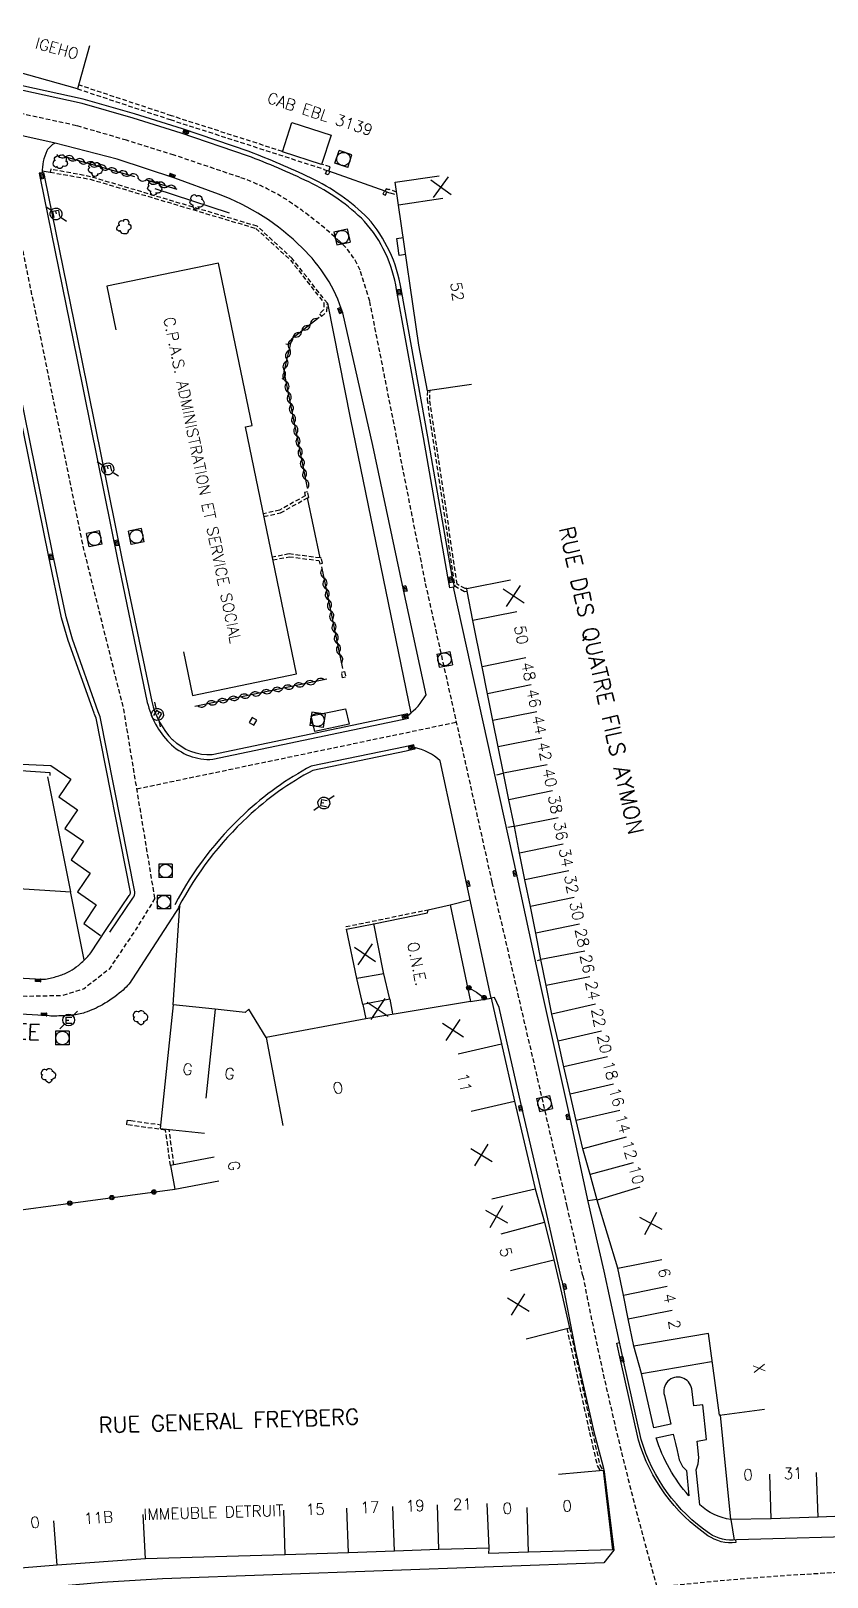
# Model space of a CAD drawing. Header units: millimetres. Extents: x 111999 to 113000, y 155000 to 156001.
# Drawn here: x 112200.3 to 112289.4, y 155826.9 to 156000 of the extents above; entities that cross this region are included whole.
import ezdxf
from ezdxf.enums import TextEntityAlignment as Align

# ---------------------------------------------------------------- set-up
doc = ezdxf.new("R2010")
doc.units = ezdxf.units.MM
doc.linetypes.add('DASHED', pattern=[0.75, 0.5, -0.25])
doc.layers.get('0').update_dxf_attribs({"linetype": 'CONTINUOUS'})
for name, color, linetype in [('W0001', 6, 'DASHED'), ('W0008', 7, 'CONTINUOUS'), ('W0100', 7, 'CONTINUOUS'), ('W0112', 1, 'DASHED'), ('W0300', 7, 'CONTINUOUS'), ('W0302', 3, 'CONTINUOUS'), ('W0310', 3, 'CONTINUOUS'), ('W0322', 7, 'CONTINUOUS'), ('W0334', 7, 'CONTINUOUS'), ('W0400', 7, 'CONTINUOUS'), ('W0420', 7, 'CONTINUOUS'), ('W0471', 7, 'CONTINUOUS'), ('W0984', 7, 'CONTINUOUS'), ('W0989', 7, 'CONTINUOUS'), ('W0991', 7, 'CONTINUOUS'), ('W1102', 7, 'CONTINUOUS')]:
    doc.layers.add(name, color=color, linetype=linetype)
doc.styles.get("Standard").update_dxf_attribs({"font": 'romans.shx', "width": 0.85})

# ---------------------------------------------------------------- blocks, each defined once
blk = doc.blocks.new('T400')
for p, q in [((-0.15, 0.3), (0.15, 0.3)), ((-0.15, -0.25), (-0.15, 0.3)), ((-0.15, 0.15), (0.15, 0.15)), ((-0.15, 0), (0.15, 0)), ((0.15, 0.3), (0.15, -0.25)), ((-0.15, -0.15), (0.15, -0.15)), ((-0.15, -0.25), (-0.15, -0.3)), ((-0.15, -0.3), (0.15, -0.3)), ((0.15, -0.3), (0.15, -0.25))]:
    blk.add_line(p, q)
blk = doc.blocks.new('t991o')
at = {"color": 0, "linetype": 'Continuous'}
for p, q in [((-1, 1), (1, -1)), ((-1, -1), (1, 1))]:
    blk.add_line(p, q, dxfattribs=at)
blk = doc.blocks.new('t322o')
at = {"color": 0, "linetype": 'Continuous'}
for radius in [0.25, 0.15]:
    blk.add_circle((0, 0), radius, dxfattribs=at)
blk = doc.blocks.new('T300')
for p, q in [((-0.8, 0.51), (-0.86, 0.34)), ((-0.86, 0.34), (-0.86, 0.17)), ((-0.86, 0.17), (-0.74, 0.06)), ((-0.69, 0.63), (-0.8, 0.51)), ((-0.8, -0.06), (-0.74, 0.06)), ((-0.74, 0.06), (-0.69, 0.11)), ((-0.57, 0.69), (-0.69, 0.63)), ((-0.46, 0.69), (-0.57, 0.69)), ((-0.29, 0.63), (-0.46, 0.69)), ((-0.29, 0.63), (-0.17, 0.74)), ((-0.23, 0.57), (-0.29, 0.63)), ((-0.17, 0.74), (-0.06, 0.8)), ((-0.06, 0.8), (0.06, 0.8)), ((0.06, 0.8), (0.23, 0.74)), ((0.23, 0.74), (0.34, 0.63)), ((0.34, 0.63), (0.4, 0.51)), ((0.46, 0.46), (0.34, 0.46)), ((0.4, 0.51), (0.4, 0.46)), ((0.57, 0.4), (0.46, 0.46)), ((0.57, 0.4), (0.69, 0.29)), ((0.69, 0.29), (0.74, 0.17)), ((0.74, 0.06), (0.69, -0.17)), ((0.74, 0.17), (0.74, 0.06)), ((-0.8, -0.17), (-0.8, -0.06)), ((-0.8, -0.23), (-0.8, -0.17)), ((-0.74, -0.34), (-0.8, -0.23)), ((-0.69, -0.4), (-0.74, -0.34)), ((-0.51, -0.46), (-0.69, -0.4)), ((-0.4, -0.46), (-0.51, -0.46)), ((-0.4, -0.46), (-0.34, -0.46)), ((-0.34, -0.46), (-0.34, -0.4)), ((-0.34, -0.51), (-0.34, -0.46)), ((-0.29, -0.63), (-0.34, -0.51)), ((-0.17, -0.74), (-0.29, -0.63)), ((-0.06, -0.8), (-0.17, -0.74)), ((0.06, -0.8), (-0.06, -0.8)), ((0.17, -0.74), (0.06, -0.8)), ((0.23, -0.69), (0.17, -0.74)), ((0.29, -0.46), (0.23, -0.46)), ((0.29, -0.63), (0.23, -0.69)), ((0.46, -0.4), (0.29, -0.46)), ((0.34, -0.51), (0.29, -0.63)), ((0.34, -0.51), (0.34, -0.46)), ((0.57, -0.34), (0.46, -0.4)), ((0.63, -0.29), (0.57, -0.34)), ((0.69, -0.17), (0.63, -0.29))]:
    blk.add_line(p, q)
blk = doc.blocks.new('t310o')
at = {"color": 0, "linetype": 'Continuous'}
for centre, start, end in [((-0.5, 0.38), 216.8699, 323.1304), ((0.5, -0.37), 36.8699, 143.1303)]:
    blk.add_arc(centre, 0.625, start, end, dxfattribs=at)
blk = doc.blocks.new('T420')
for p, q in [((0.75, 0.75), (-0.75, 0.75)), ((-0.75, 0.75), (-0.75, -0.75)), ((0.75, 0.75), (0.75, -0.75)), ((0.75, -0.75), (-0.75, -0.75))]:
    blk.add_line(p, q)
blk.add_ellipse((0, 0), major_axis=(-0.53, 0.53), ratio=1, start_param=3.926991, end_param=10.210176)
blk = doc.blocks.new('T471')
for p, q in [((-0.333334, 0.333334), (-0.333334, -0.333334)), ((-0.333334, 0.333334), (0.333334, 0.333334)), ((-0.333334, 0), (0, 0)), ((0.500001, 0.500001), (1.000002, 1.000002)), ((-0.500001, -0.500001), (-1.000002, -1.000002)), ((-0.333334, -0.333334), (0.333334, -0.333334))]:
    blk.add_line(p, q)
blk.add_ellipse((0, 0), major_axis=(0.471405, 0.471405), ratio=1, start_param=5.4977871438, end_param=11.780972451)

msp = doc.modelspace()

# ---------------------------------------------------------------- linework, layer by layer
at = {"layer": 'W0001'}
for points in [[(112262.07, 155860.61), (112260.32, 155868.38), (112251.92, 155904.7), (112244.42, 155938.33), (112238.21, 155969.73), (112237.12, 155973.22, 0.104241), (112234.85, 155976.42, 0.036512), (112229.56, 155980.65, 0.068719), (112223.65, 155983.61), (112216.29, 155986.1), (112210.98, 155987.76), (112205.36, 155989.39), (112192.99, 155992.08), (112181.49, 155994.54), (112169.95, 155996.98), (112164.42, 155998), (112159.16, 155998.79), (112151.56, 155999.65), (112147.29, 156000)], [(112262.07, 155860.61, 0.020949), (112270.37, 155825.74, 0.021597)], [(112616.37, 155622.56), (112584.37, 155637.33, 0.046499), (112559.86, 155645.27), (112540.01, 155649.39), (112507.97, 155656.04, -0.112534), (112493.68, 155662.94), (112485.71, 155669.19), (112481.22, 155673.44), (112476.89, 155678.31), (112469.97, 155687.67), (112462.36, 155697.95), (112460.67, 155700.24), (112435.55, 155739.29), (112412.69, 155775.02, 0.104615), (112393.07, 155799.53, 0.07337), (112363.69, 155817.69, 0.117511), (112319.14, 155827.55, 0.038082), (112270.37, 155825.74, -0.060718), (112260.09, 155825, 0.031585), (112184.05, 155819.83, -0.05721), (112133.1, 155820.38, -0.002794), (112091.44, 155829.34, 0.024217), (112082, 155830.29)]]:
    msp.add_lwpolyline(points, format="xyb", dxfattribs=at)
at = {"layer": 'W0001', "flags": 128}
msp.add_lwpolyline([(112214.15, 155902.89), (112210.67, 155924.02), (112206.16, 155942.11), (112197.88, 155982.81, -0.048307), (112197, 155991.21, -0.638877)], format="xyb", dxfattribs=at)
for points in [[(112212.13, 155915.15), (112247.93, 155922.62)], [(112214.15, 155902.89), (112211.99, 155899.36), (112209.02, 155894.95), (112206.22, 155892.76), (112203.72, 155891.98), (112199.82, 155891.9), (112190.88, 155892.43), (112188.71, 155892.78), (112186.91, 155893.74), (112185.34, 155895.35), (112182.98, 155899.05), (112178.66, 155906.53)]]:
    msp.add_lwpolyline(points, dxfattribs=at)
at = {"layer": 'W0008'}
for points in [[(112264.44, 155861.13), (112262.67, 155868.93), (112260.67, 155878.12), (112257.39, 155892.9), (112254.7, 155905.38), (112247.6, 155937.73), (112247.19, 155937.65), (112246.95, 155938.87), (112244.21, 155954.48), (112241.21, 155971.04, 0.143527), (112237.62, 155978.68, 0.087389), (112231.37, 155983.1, 0.018151), (112224.53, 155986.03), (112217.09, 155988.55), (112211.72, 155990.22), (112205.99, 155991.89), (112193.54, 155994.59), (112182.03, 155997.05), (112170.44, 155999.5), (112167.74, 156000)], [(112209.09, 155899.11), (112211.68, 155902.9, 0.18101), (112211.92, 155903.62), (112208.04, 155923.22), (112207.81, 155923.78), (112204.91, 155931.89), (112204.2, 155934.42), (112202.74, 155941.42), (112193.75, 155985.5), (112193.43, 155985.44), (112192.86, 155988.39, 0.220964), (112191.21, 155990.05), (112180.36, 155992.39), (112170.48, 155994.38, 0.258396), (112167.37, 155991.22), (112167.58, 155990.19), (112167.24, 155990.13), (112167.33, 155989.58), (112169.05, 155981.05)], [(112221.28, 155981.73), (112216.4, 155983.53), (112209.92, 155985.64), (112202.97, 155987.44, 0.123003), (112202.05, 155986.58, 0.112261), (112201.52, 155984.13), (112201.21, 155984.06), (112201.31, 155983.51), (112205.46, 155963.18), (112209.97, 155940.82), (112213.3, 155924.82, 0.138241), (112215.78, 155920.29, 0.215996), (112220.65, 155918.45), (112242.56, 155923.05), (112242.49, 155923.36, 0.100937), (112244.51, 155925.68), (112241.86, 155937.96), (112238.55, 155953.59), (112235.2, 155968.42, 0.123908), (112230.64, 155975.73, 0.105094), (112221.28, 155981.73)], [(112259.71, 155860.1), (112257.97, 155867.83), (112255.16, 155879.82), (112252.71, 155890.67), (112252.18, 155891.79), (112251.79, 155891.7), (112249.14, 155904.09), (112246.1, 155918.29, 0.129534), (112243.2, 155919.76), (112243.13, 155920.07), (112242.17, 155919.86), (112231.64, 155917.68, 0.067634), (112224.19, 155912.35, 0.085393), (112216.37, 155902.16)], [(112216.96, 155902.03), (112211.64, 155893.86, -0.070948), (112210.41, 155892.46, -0.050778), (112208.28, 155890.97, -0.043623), (112206.32, 155890.1, -0.064049), (112204.89, 155889.8, -0.011397), (112203.16, 155889.71, -0.023044), (112202.3, 155889.72), (112189.67, 155890.49, -0.051005)], [(112191.06, 155894.43), (112201.37, 155893.83, 0.061408), (112202.07, 155893.88, 0.030998), (112203.41, 155894.22, 0.044892), (112204.62, 155894.73, 0.050706), (112205.58, 155895.38, 0.024753), (112206.53, 155896.25, 0.045797), (112206.97, 155896.79), (112208.68, 155899.39)], [(112307.2, 155831.29), (112295.58, 155831.52), (112279.29, 155831.07, -0.188286), (112276.24, 155831.78, -0.171871), (112268.59, 155842.29), (112266.59, 155851.3), (112264.44, 155861.13)], [(112259.71, 155860.1), (112259.88, 155859.38), (112261.3, 155852.02), (112263.29, 155843.15), (112264.36, 155839.23), (112264.47, 155838.72), (112265.54, 155829.91), (112264.42, 155828.49), (112215.02, 155826.71), (112208.25, 155826.27), (112180.39, 155823.83), (112165.06, 155822.96), (112152.3, 155822.47, -0.060616), (112129.17, 155824.07), (112090.81, 155832.63, 0.016391), (112085.75, 155833.53, 0.009184), (112082.46, 155833.82)]]:
    msp.add_lwpolyline(points, format="xyb", dxfattribs=at)
msp.add_lwpolyline([(112202.05, 155986.58), (112202.05, 155986.58), (112202.05, 155986.58)], dxfattribs=at)
at = {"layer": 'W0008', "flags": 128}
for points in [[(112204.65, 155903.65), (112206.2, 155896.01)], [(112216.2, 155890.98), (112216.96, 155902.03)]]:
    msp.add_lwpolyline(points, dxfattribs=at)
at = {"layer": 'W0100'}
msp.add_line((112255.73, 155853.58), (112260.58, 155854.8), dxfattribs=at)
for points in [[(112206.82, 155998.33), (112205.47, 155993.52), (112198.86, 155995.37), (112186.88, 155997.1), (112187.23, 156000)], [(112202.43, 155916.62), (112202.43, 155916.95), (112197.49, 155917.26), (112196.22, 155923.47), (112196.57, 155923.66), (112196.41, 155923.95), (112196.19, 155923.79), (112195.65, 155926.4), (112197.48, 155926.76), (112196.17, 155933.26), (112194.28, 155932.95), (112184.48, 155981.08), (112184.69, 155981.09), (112184.72, 155981.41), (112179.28, 155981.84), (112178.55, 155985.61), (112178.8, 155985.77), (112178.64, 155986.07), (112171.18, 155982.18)], [(112249.61, 155960.41), (112244.66, 155959.7), (112243.69, 155964.82), (112241.44, 155980.51), (112241.04, 155983.08), (112245.99, 155983.79)], [(112217.35, 155930.49), (112218.37, 155925.6), (112229.99, 155928.03), (112224.29, 155955.67), (112225.05, 155955.82), (112221.29, 155973.99), (112208.78, 155971.42), (112209.78, 155966.52)], [(112266, 155861.47), (112263.66, 155869.1), (112262.87, 155871.95), (112262.08, 155874.83), (112261.33, 155878), (112260.64, 155880.96), (112259.94, 155884.01), (112259.29, 155886.88), (112258.61, 155889.91), (112257.95, 155893.11), (112257.38, 155896.02), (112256.79, 155899), (112256.19, 155901.99), (112255.59, 155904.97), (112254.98, 155907.96), (112254.4, 155910.93), (112253.77, 155913.9), (112253.18, 155916.89), (112252.58, 155919.83), (112251.99, 155922.8), (112251.39, 155925.79), (112250.79, 155928.82), (112249.76, 155933.99), (112249.11, 155937.29), (112249.06, 155937.57), (112253.96, 155938.54)], [(112204.72, 155903.61), (112202.15, 155916.48)], [(112184.25, 155904.93), (112204.72, 155903.61)], [(112235.59, 155899.45), (112238.68, 155900.04), (112244.66, 155901.25), (112244.73, 155901.6), (112247.23, 155902.15), (112249.47, 155891.33), (112251.79, 155891.7), (112252.96, 155886.59), (112254.43, 155880.18), (112256.74, 155870.38), (112257.76, 155866.62), (112258.81, 155862.43), (112259.36, 155860.02)], [(112239.79, 155894.42), (112236.77, 155893.91), (112235.62, 155899.43)], [(112240.44, 155891.61), (112237.44, 155891), (112237.78, 155889.39), (112226.61, 155887.29), (112224.66, 155890.47), (112224.25, 155890.12), (112220.89, 155890.47), (112216.2, 155890.98), (112214.73, 155877.1), (112219.71, 155876.58)], [(112220.8, 155873.89), (112215.89, 155872.96), (112216.39, 155870.32), (112221.3, 155871.25)], [(112299.68, 155843.55), (112304.68, 155843.48), (112304.55, 155834.26), (112293.98, 155833.81), (112288.4, 155833.6), (112283.15, 155833.43), (112278.63, 155833.34), (112277.47, 155845.04), (112277.35, 155845.04), (112276.15, 155854.15), (112267.77, 155852.74), (112267.15, 155855.79), (112266.61, 155858.46), (112266, 155861.47)], [(112259.36, 155860.02), (112260.58, 155854.8)], [(112259.35, 155838.41), (112264.33, 155838.85), (112265.39, 155829.94), (112255.97, 155829.68), (112251.54, 155829.54), (112251.56, 155830.14), (112245.96, 155829.99), (112240.99, 155829.8), (112235.81, 155829.61), (112228.74, 155829.38), (112213.11, 155828.92), (112203.2, 155828.21), (112199.09, 155827.88), (112190.65, 155827.02), (112183.5, 155826.29), (112182.07, 155831.28)]]:
    msp.add_lwpolyline(points, dxfattribs=at)
msp.add_lwpolyline([(112228.43, 155986.46), (112229.49, 155989.75), (112233.87, 155988.34), (112232.81, 155985.04)], close=True, dxfattribs=at)
at = {"layer": 'W0100', "flags": 128}
msp.add_lwpolyline([(112240.44, 155891.61), (112239.75, 155894.6)], dxfattribs=at)
at = {"layer": 'W0112'}
for points in [[(112205.47, 155993.52), (112215.86, 155990.07), (112233.06, 155984.53), (112233.06, 155984.48), (112233.62, 155984.3), (112233.78, 155984.78), (112232.82, 155985.09)], [(112228.44, 155986.5), (112216, 155990.5), (112205.61, 155993.95)], [(112202.42, 155984.18), (112202.42, 155984.18), (112206.89, 155983.41), (112225.47, 155977.89), (112229.33, 155974.34), (112233.07, 155969.56), (112233.04, 155968.79), (112232.58, 155968.33), (112232.81, 155968.03), (112233.41, 155968.62), (112233.46, 155969.51), (112229.53, 155974.52), (112225.61, 155978.13), (112206.95, 155983.68), (112202.51, 155984.51), (112202.42, 155984.18)], [(112241.21, 155981.96), (112240.35, 155982.27), (112240.33, 155982.22), (112240.04, 155982.33), (112239.93, 155982.06), (112240.48, 155981.83), (112240.51, 155981.89), (112241.26, 155981.62)], [(112244.66, 155959.7), (112244.62, 155958.74), (112247.72, 155937.86), (112248.82, 155937.25), (112249.11, 155937.29)], [(112249.06, 155937.57), (112248.88, 155937.56), (112248, 155938.05), (112244.92, 155958.76), (112244.96, 155959.75)], [(112226.36, 155945.63), (112228.22, 155946.04), (112231.23, 155947.74), (112231.38, 155947.78), (112231.25, 155948.39), (112230.92, 155948.32), (112230.99, 155947.96), (112228.11, 155946.34), (112226.3, 155945.94)], [(112227.36, 155940.77), (112229.18, 155941.13), (112232.52, 155940.7), (112232.54, 155940.63), (112232.6, 155940.32), (112232.9, 155940.4), (112232.78, 155941.01), (112232.64, 155941), (112229.17, 155941.44), (112227.3, 155941.08)], [(112235.53, 155899.72), (112244.73, 155901.6)], [(112215.89, 155872.96), (112215.35, 155876.94), (112211, 155877.53), (112211.06, 155878.04), (112211.46, 155878), (112214.78, 155877.54)], [(112260.28, 155854.73), (112262.82, 155843.07), (112263.7, 155839.3), (112263.99, 155838.82)], [(112260.58, 155854.8), (112263.11, 155843.14), (112263.98, 155839.42), (112264.33, 155838.85)]]:
    msp.add_lwpolyline(points, dxfattribs=at)
msp.add_lwpolyline([(112235.39, 155928.27), (112235.51, 155927.64), (112235.17, 155927.57), (112235.05, 155928.2)], close=True, dxfattribs=at)
at = {"layer": 'W0112', "flags": 128}
msp.add_lwpolyline([(112216.28, 155873.03), (112215.75, 155877)], dxfattribs=at)
at = {"layer": 'W0302'}
msp.add_lwpolyline([(112214.16, 155982.36), (112222.46, 155979.62)], dxfattribs=at)
at = {"layer": 'W0310'}
for points in [[(112204.15, 155985.91), (112211.85, 155983.72)], [(112213.17, 155983.31), (112216.62, 155982.28)], [(112232.53, 155967.92), (112229.44, 155965.48), (112228.6, 155961.86), (112231.21, 155948.86)], [(112232.81, 155939.99), (112235.15, 155928.62)], [(112233.39, 155927.41), (112218.63, 155924.38)]]:
    msp.add_lwpolyline(points, dxfattribs=at)
at = {"layer": 'W0322', "flags": 128}
for points in [[(112237.44, 155891), (112236.77, 155893.91)], [(112185.79, 155866.23), (112216.39, 155870.32)]]:
    msp.add_lwpolyline(points, dxfattribs=at)
at = {"layer": 'W0322'}
msp.add_lwpolyline([(112249.13, 155892.97), (112250.17, 155892.38), (112251.21, 155891.61)], dxfattribs=at)
at = {"layer": 'W0334'}
for points in [[(112247.69, 155937.75), (112247.58, 155938.28), (112247.45, 155938.96), (112244.7, 155954.57), (112241.71, 155971.13, 0.14366), (112237.99, 155979.03, 0.087549), (112231.58, 155983.55, 0.018151), (112224.71, 155986.49), (112217.24, 155989.02), (112211.87, 155990.7), (112206.12, 155992.37), (112193.64, 155995.08), (112182.13, 155997.54), (112170.54, 155999.99), (112170.49, 156000)], [(112201.52, 155984.13), (112201.69, 155984.15), (112201.79, 155983.67), (112201.8, 155983.61), (112205.95, 155963.28), (112210.46, 155940.93), (112213.79, 155924.92, 0.138087), (112216.14, 155920.64, 0.138087)], [(112208.68, 155899.39), (112211.28, 155903.2, 0.173712), (112211.42, 155903.57), (112207.56, 155923.07), (112207.35, 155923.59)], [(112242.49, 155923.36), (112242.46, 155923.54), (112220.58, 155918.94, -0.214402), (112216.14, 155920.65)], [(112243.2, 155919.76), (112243.24, 155919.6), (112242.75, 155919.48), (112242.27, 155919.37), (112231.83, 155917.21, 0.067634), (112224.53, 155911.99, 0.085393), (112216.79, 155901.89)], [(112279.15, 155831.05), (112279.19, 155830.75, -0.180267), (112276.07, 155831.53, -0.172006), (112268.3, 155842.22), (112266.29, 155851.23), (112265.89, 155853.09), (112266.18, 155853.16)], [(112278.63, 155833.34, -0.152232), (112275.15, 155835), (112274.77, 155838.89), (112274.99, 155839.56), (112275.04, 155840.3), (112274.88, 155842.11), (112275.9, 155842.3), (112275.52, 155846.17), (112274.48, 155846.06), (112274.26, 155847.98, 1.068288), (112271.2, 155847.22), (112271.91, 155844.01), (112270, 155843.61), (112268.65, 155849.67), (112267.77, 155852.74)]]:
    msp.add_lwpolyline(points, format="xyb", dxfattribs=at)
for points in [[(112202.97, 155987.44), (112191.21, 155990.05)], [(112207.34, 155923.61), (112204.43, 155931.74), (112203.71, 155934.3), (112202.25, 155941.32), (112193.36, 155984.92), (112193.27, 155985.41), (112193.43, 155985.44)], [(112201.52, 155984.33), (112202.42, 155984.18)], [(112233.72, 155984.26), (112233.55, 155983.88), (112233.25, 155984), (112233.39, 155984.37)], [(112239.93, 155982.06), (112233.62, 155984.3)], [(112239.86, 155982.08), (112239.69, 155981.73), (112239.98, 155981.61), (112240.13, 155981.97)], [(112242.23, 155974.96), (112241.51, 155974.86), (112241.23, 155976.77), (112241.96, 155976.88)], [(112233.46, 155969.51), (112236.07, 155956.51), (112242.81, 155923.62)], [(112232.64, 155941), (112231.22, 155947.73)], [(112247.69, 155937.75), (112247.6, 155937.73)], [(112199.21, 155917.92), (112202.5, 155917.75), (112204.72, 155916.22), (112203.39, 155914.24), (112205.49, 155912.78), (112204.08, 155910.69), (112206.17, 155909.3), (112204.79, 155907.19), (112206.89, 155905.71), (112205.48, 155903.63), (112207.59, 155902.15), (112206.19, 155900.08), (112208.07, 155898.73)], [(112253.09, 155916.87), (112252.39, 155916.69)], [(112254.29, 155910.91), (112253.65, 155910.8)], [(112247.23, 155902.15), (112249.43, 155902.73)], [(112257.33, 155895.99), (112256.95, 155895.89)], [(112263.64, 155869.17), (112262.65, 155869.01)], [(112268.65, 155849.67), (112276.46, 155851.02)], [(112278.63, 155833.34), (112279.01, 155831.04)]]:
    msp.add_lwpolyline(points, dxfattribs=at)
for points in [[(112235.49, 155924.12), (112235.89, 155922.38), (112232.06, 155921.56), (112231.66, 155923.3)], [(112225.24, 155922.29), (112225.56, 155922.82), (112225.05, 155923.14), (112224.72, 155922.59)]]:
    msp.add_lwpolyline(points, close=True, dxfattribs=at)
msp.add_lwpolyline([(112272.61, 155841.05), (112272.85, 155840.02), (112273.22, 155839.28), (112273.66, 155838.82), (112273.94, 155835.99, -0.105566), (112270.27, 155842.47), (112272.19, 155842.88), (112272.43, 155841.84)], format="xyb", close=True, dxfattribs=at)
at = {"layer": 'W1102'}
for p, q in [((112246.39, 155981.22), (112241.44, 155980.51)), ((112254.67, 155934.96), (112249.76, 155933.99)), ((112255.69, 155929.8), (112250.79, 155928.82)), ((112256.29, 155926.78), (112251.39, 155925.79)), ((112256.9, 155923.78), (112251.99, 155922.8)), ((112257.48, 155920.83), (112252.58, 155919.83)), ((112258.09, 155917.85), (112253.18, 155916.89)), ((112258.67, 155914.93), (112253.77, 155913.9)), ((112259.3, 155911.9), (112254.4, 155910.93)), ((112259.88, 155908.96), (112254.98, 155907.96)), ((112260.49, 155905.96), (112255.59, 155904.97)), ((112261.1, 155902.97), (112256.19, 155901.99)), ((112261.69, 155899.98), (112256.79, 155899)), ((112262.29, 155896.98), (112257.38, 155896.02)), ((112262.85, 155894.11), (112257.95, 155893.11)), ((112249.47, 155891.33), (112237.78, 155889.39)), ((112240.44, 155891.61), (112240.76, 155889.95)), ((112263.48, 155891.04), (112258.61, 155889.91)), ((112264.17, 155888.01), (112259.29, 155886.88)), ((112248.09, 155885.48), (112252.96, 155886.59)), ((112264.81, 155885.14), (112259.94, 155884.01)), ((112265.51, 155882.09), (112260.64, 155880.96)), ((112249.56, 155879.06), (112254.43, 155880.18)), ((112266.2, 155879.14), (112261.33, 155878)), ((112266.9, 155876.16), (112262.08, 155874.83)), ((112267.69, 155873.28), (112262.87, 155871.95)), ((112251.88, 155869.23), (112256.74, 155870.38)), ((112268.44, 155870.56), (112263.66, 155869.1)), ((112252.94, 155865.31), (112257.76, 155866.62)), ((112253.96, 155861.22), (112258.81, 155862.43))]:
    msp.add_line(p, q, dxfattribs=at)
at = {"layer": 'W1102', "flags": 128}
for points in [[(112239.75, 155894.6), (112238.66, 155900.05)], [(112220.89, 155890.47), (112219.85, 155880.52)], [(112226.61, 155887.29), (112228.46, 155877.46)], [(112266, 155861.47), (112270.9, 155862.46)], [(112266.61, 155858.46), (112271.51, 155859.46)], [(112267.15, 155855.79), (112272.05, 155856.78)], [(112277.35, 155845.04), (112282.42, 155845.7)], [(112283.15, 155833.43), (112282.99, 155838.43)], [(112288.4, 155833.6), (112288.22, 155838.6)], [(112245.96, 155829.99), (112245.8, 155834.99)], [(112251.56, 155830.14), (112251.36, 155835.14)], [(112213.11, 155828.92), (112212.85, 155833.91)], [(112228.74, 155829.38), (112228.58, 155834.37)], [(112235.81, 155829.61), (112235.63, 155834.61)], [(112240.99, 155829.8), (112240.8, 155834.79)], [(112255.97, 155829.68), (112255.83, 155834.68)], [(112203.2, 155828.21), (112202.82, 155833.2)]]:
    msp.add_lwpolyline(points, dxfattribs=at)

# ---------------------------------------------------------------- block references
at = {"layer": 'W0300'}
for p, rotation in [((112203.63, 155985.4), 58.75119219031649), ((112207.53, 155984.48), 349.322918917882), ((112214.16, 155982.36), 341.720551730935), ((112218.9, 155980.8), 341.720551730935), ((112210.67, 155977.99), 280.187503516655)]:
    msp.add_blockref('T300', p, dxfattribs=dict(at, rotation=rotation))
for p in [(112212.59, 155889.53), (112202.28, 155883.04)]:
    msp.add_blockref('T300', p, dxfattribs=at)
at = {"layer": 'W0310'}
for p, rotation in [((112204.15, 155985.91), 344.127627119024), ((112205.35, 155985.57), 344.127627119024), ((112206.56, 155985.22), 344.127627119024), ((112207.76, 155984.88), 344.127627119024), ((112208.96, 155984.54), 344.127627119024), ((112210.16, 155984.2), 344.127627119024), ((112211.36, 155983.86), 344.127627119024), ((112213.17, 155983.31), 343.231825059839), ((112214.37, 155982.95), 343.231825059839), ((112215.57, 155982.59), 343.231825059839), ((112230.57, 155966.37), 218.383445939378), ((112231.55, 155967.15), 218.383445939378), ((112229.59, 155965.59), 218.383445939378), ((112229.2, 155964.44), 256.887723399543), ((112228.91, 155963.23), 256.887723399543), ((112228.63, 155962.01), 256.887723399543), ((112228.81, 155960.78), 281.3663547904371), ((112229.06, 155959.56), 281.3663547904371), ((112229.31, 155958.33), 281.3663547904371), ((112229.55, 155957.11), 281.3663547904371), ((112229.8, 155955.88), 281.3663547904371), ((112230.04, 155954.66), 281.3663547904371), ((112230.29, 155953.43), 281.3663547904371), ((112230.54, 155952.21), 281.3663547904371), ((112230.78, 155950.98), 281.3663547904371), ((112231.03, 155949.76), 281.3663547904371), ((112233.06, 155938.76), 281.637785814474), ((112233.31, 155937.54), 281.637785814474), ((112233.57, 155936.31), 281.637785814474), ((112233.82, 155935.09), 281.637785814474), ((112234.07, 155933.86), 281.637785814474), ((112234.32, 155932.64), 281.637785814474), ((112234.58, 155931.42), 281.637785814474), ((112234.83, 155930.19), 281.637785814474), ((112228.49, 155926.41), 191.606071180049), ((112229.72, 155926.66), 191.606071180049), ((112230.94, 155926.91), 191.606071180049), ((112232.17, 155927.16), 191.606071180049), ((112219.92, 155924.65), 191.606071180049), ((112221.15, 155924.9), 191.606071180049), ((112222.37, 155925.15), 191.606071180049), ((112223.59, 155925.4), 191.606071180049), ((112224.82, 155925.65), 191.606071180049), ((112226.04, 155925.9), 191.606071180049), ((112227.27, 155926.16), 191.606071180049)]:
    msp.add_blockref('t310o', p, dxfattribs=dict(at, rotation=rotation))
at = {"layer": 'W0322'}
for p, rotation in [((112249.3, 155892.87), 330.379090625671), ((112251.01, 155891.76), 330.379090625671), ((112209.33, 155869.38), 7.614583189705622), ((112214.04, 155870.01), 7.614583189705622), ((112204.62, 155868.75), 7.614583189705622)]:
    msp.add_blockref('t322o', p, dxfattribs=dict(at, rotation=rotation))
at = {"layer": 'W0400'}
for p, rotation in [((112217.61, 155988.68), 251.285053259854), ((112201.51, 155983.78), 10.187503516655), ((112216.08, 155983.82), 249.754837760218), ((112241.52, 155970.73), 190.261545108888), ((112234.87, 155968.69), 21.13435915817824), ((112209.89, 155942.7), 11.42285274350701), ((112202.56, 155941.1), 191.7217815665589), ((112247.27, 155938.54), 190.898838944943), ((112242.17, 155937.55), 192.178635765481), ((112242.16, 155923.23), 101.8555948462332), ((112242.86, 155919.77), 282.286346959898), ((112254.47, 155905.66), 192.184464141318), ((112249.22, 155904.51), 192.184464141318), ((112201.09, 155893.7), 86.79906850965288), ((112201.75, 155889.89), 87.37137245176275), ((112255.09, 155879.37), 192.253848243184), ((112260.4, 155878.4), 192.253848243184), ((112260.03, 155859.42), 13.69709924085973), ((112266.44, 155851.27), 192.5684850677193)]:
    msp.add_blockref('T400', p, dxfattribs=dict(at, rotation=rotation))
at = {"layer": 'W0420'}
for p, rotation in [((112235.26, 155985.66), 252.049244324797), ((112235.1, 155976.93), 102.724545358956), ((112207.38, 155943.13), 281.422852743507), ((112212.08, 155943.39), 281.536646799783), ((112246.58, 155929.64), 100.898838944943), ((112232.35, 155922.87), 351.221427433775), ((112257.77, 155879.92), 102.253848243184)]:
    msp.add_blockref('T420', p, dxfattribs=dict(at, rotation=rotation))
for p in [(112215.34, 155905.95), (112215.15, 155902.46), (112203.79, 155887.25)]:
    msp.add_blockref('T420', p, dxfattribs=at)
at = {"layer": 'W0471'}
for p, rotation in [((112203.09, 155979.51), 280.187503516655), ((112208.88, 155950.97), 281.536646799783), ((112214.44, 155923.47), 237.434457952771), ((112233.07, 155913.56), 351.221427433775)]:
    msp.add_blockref('T471', p, dxfattribs=dict(at, rotation=rotation))
msp.add_blockref('T471', (112204.5, 155889.26), dxfattribs=at)
at = {"layer": 'W0991'}
for p, rotation in [((112246.19, 155982.51), 8.858440310805573), ((112254.31, 155936.75), 11.16228312720088), ((112237.67, 155896.61), 280.6958544583682), ((112239.1, 155890.48), 281.3873631844518), ((112247.54, 155888.15), 11.69852727146806), ((112250.72, 155874.15), 13.28199309843436), ((112252.41, 155867.27), 15.09875685924414), ((112269.67, 155866.51), 16.86395367164214), ((112254.84, 155857.4), 13.03923177846711)]:
    msp.add_blockref('t991o', p, dxfattribs=dict(at, rotation=rotation))

# ---------------------------------------------------------------- texts
at = {"layer": 'W0984'}
for s, rotation, p in [('IGEHO', 344.6828, (112203.2, 155998.03)), ('CAB EBL 3139', 342.1148, (112232.65, 155990.7)), ('C.P.A.S. ADMINISTRATION ET SERVICE SOCIAL', 281.6208, (112219.47, 155949.73)), ('O.N.E.', 281.4897, (112243.51, 155895.56)), ('IMMEUBLE DETRUIT', 1.6715, (112220.72, 155834.14))]:
    msp.add_text(s, height=1.25, rotation=rotation, dxfattribs=at).set_placement(p, align=Align.MIDDLE)
at = {"layer": 'W0989'}
for s, rotation, p in [('RUE DES QUATRE FILS AYMON', 282.8503, (112264.07, 155927.27)), ('VOIRIE PRIVEE', 356.5891, (112193.15, 155888.35))]:
    msp.add_text(s, height=1.75, rotation=rotation, dxfattribs=at).set_placement(p, align=Align.MIDDLE)
msp.add_text('RUE GENERAL FREYBERG', height=1.75, rotation=1.9083, dxfattribs=at).set_placement((112207.88, 155843.02))
at = {"layer": 'W0991'}
for s, rotation, p in [('52', 278.8057, (112248, 155970.82)), ('50', 281.2851, (112255.18, 155932.38)), ('48', 281.2851, (112255.99, 155928.29)), ('46', 281.2851, (112256.59, 155925.28)), ('44', 281.2851, (112257.19, 155922.31)), ('42', 281.2851, (112257.79, 155919.34)), ('40', 281.2851, (112258.38, 155916.39)), ('38', 281.2851, (112258.98, 155913.41)), ('36', 281.2851, (112259.59, 155910.43)), ('34', 281.2851, (112260.19, 155907.46)), ('32', 281.2851, (112260.79, 155904.47)), ('30', 281.2851, (112261.39, 155901.47)), ('28', 281.2851, (112261.99, 155898.48)), ('26', 281.2851, (112262.57, 155895.55)), ('24', 281.2851, (112263.17, 155892.58)), ('22', 281.2851, (112263.82, 155889.52)), ('20', 281.2851, (112264.49, 155886.57)), ('G', 356.0785, (112217.81, 155883.76)), ('G', 356.0785, (112222.51, 155883.26)), ('18', 285.4332, (112265.16, 155883.61)), ('O', 10.666, (112234.64, 155881.68)), ('11', 282.8902, (112248.82, 155882.27)), ('16', 285.4332, (112265.86, 155880.62)), ('14', 285.4332, (112266.55, 155877.65)), ('12', 285.4332, (112267.3, 155874.72)), ('G', 280.6876, (112223.02, 155872.94)), ('10', 285.4332, (112268.07, 155871.92)), ('5', 284.0084, (112253.45, 155863.27)), ('6', 281.4546, (112271.2, 155860.96)), ('4', 281.4345, (112271.78, 155858.12)), ('2', 279.5554, (112272.32, 155855.17)), ('X', 277.5015, (112281.82, 155850.26)), ('0', 1.8273, (112280.56, 155838.35)), ('31', 1.8273, (112285.61, 155838.51)), ('15', 1.8884, (112232.11, 155834.49)), ('17', 2.0984, (112238.22, 155834.7)), ('19', 2.1904, (112243.3, 155834.89)), ('21', 1.5773, (112248.58, 155835.06)), ('0', 2.281, (112253.61, 155834.59)), ('0', 2.281, (112260.31, 155834.86)), ('0', 4.6055, (112200.73, 155833.03)), ('11B', 4.0934, (112207.84, 155833.55))]:
    msp.add_text(s, height=1.25, rotation=rotation, dxfattribs=at).set_placement(p, align=Align.MIDDLE)

doc.saveas('drawing.dxf')
